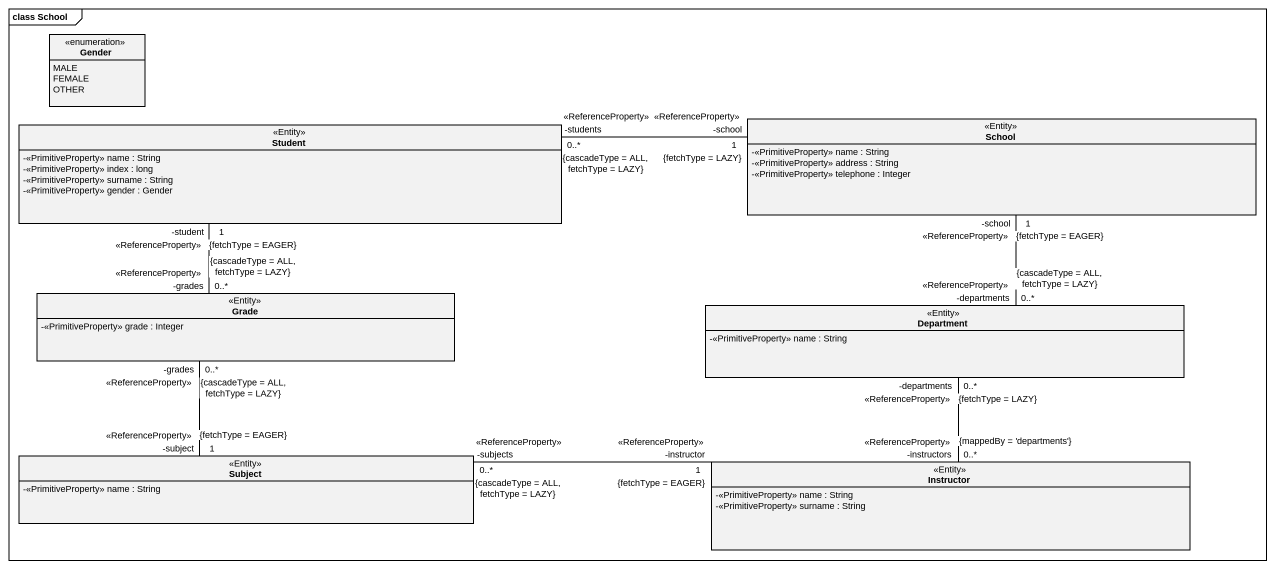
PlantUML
@startuml
mainframe class School
hide circle
hide empty members
skinparam classAttributeIconSize 0
enum Gender {
  MALE
  FEMALE
  OTHER
}
class Student <<Entity>> {
  -<<PrimitiveProperty>> name : String
  -<<PrimitiveProperty>> index : long
  -<<PrimitiveProperty>> surname : String
  -<<PrimitiveProperty>> gender : Gender
}
class School <<Entity>> {
  -<<PrimitiveProperty>> name : String
  -<<PrimitiveProperty>> address : String
  -<<PrimitiveProperty>> telephone : Integer
}
class Grade <<Entity>> {
  -<<PrimitiveProperty>> grade : Integer
}
class Department <<Entity>> {
  -<<PrimitiveProperty>> name : String
}
class Subject <<Entity>> {
  -<<PrimitiveProperty>> name : String
}
class Instructor <<Entity>> {
  -<<PrimitiveProperty>> name : String
  -<<PrimitiveProperty>> surname : String
}
Student "-students\n0..*\n<<ReferenceProperty>>\n{cascadeType = ALL, fetchType = LAZY}" -right- "-school\n1\n<<ReferenceProperty>>\n{fetchType = LAZY}" School
Student "-student\n1\n<<ReferenceProperty>>\n{fetchType = EAGER}" -- "-grades\n0..*\n<<ReferenceProperty>>\n{cascadeType = ALL, fetchType = LAZY}" Grade
School "-school\n1\n<<ReferenceProperty>>\n{fetchType = EAGER}" -- "-departments\n0..*\n<<ReferenceProperty>>\n{cascadeType = ALL, fetchType = LAZY}" Department
Department "-departments\n0..*\n<<ReferenceProperty>>\n{fetchType = LAZY}" -- "-instructors\n0..*\n<<ReferenceProperty>>\n{mappedBy = 'departments'}" Instructor
Subject "-subject\n1\n<<ReferenceProperty>>\n{fetchType = EAGER}" -up- "-grades\n0..*\n<<ReferenceProperty>>\n{cascadeType = ALL, fetchType = LAZY}" Grade
Subject "-subjects\n0..*\n<<ReferenceProperty>>\n{cascadeType = ALL, fetchType = LAZY}" -right- "-instructor\n1\n<<ReferenceProperty>>\n{fetchType = EAGER}" Instructor
@enduml
